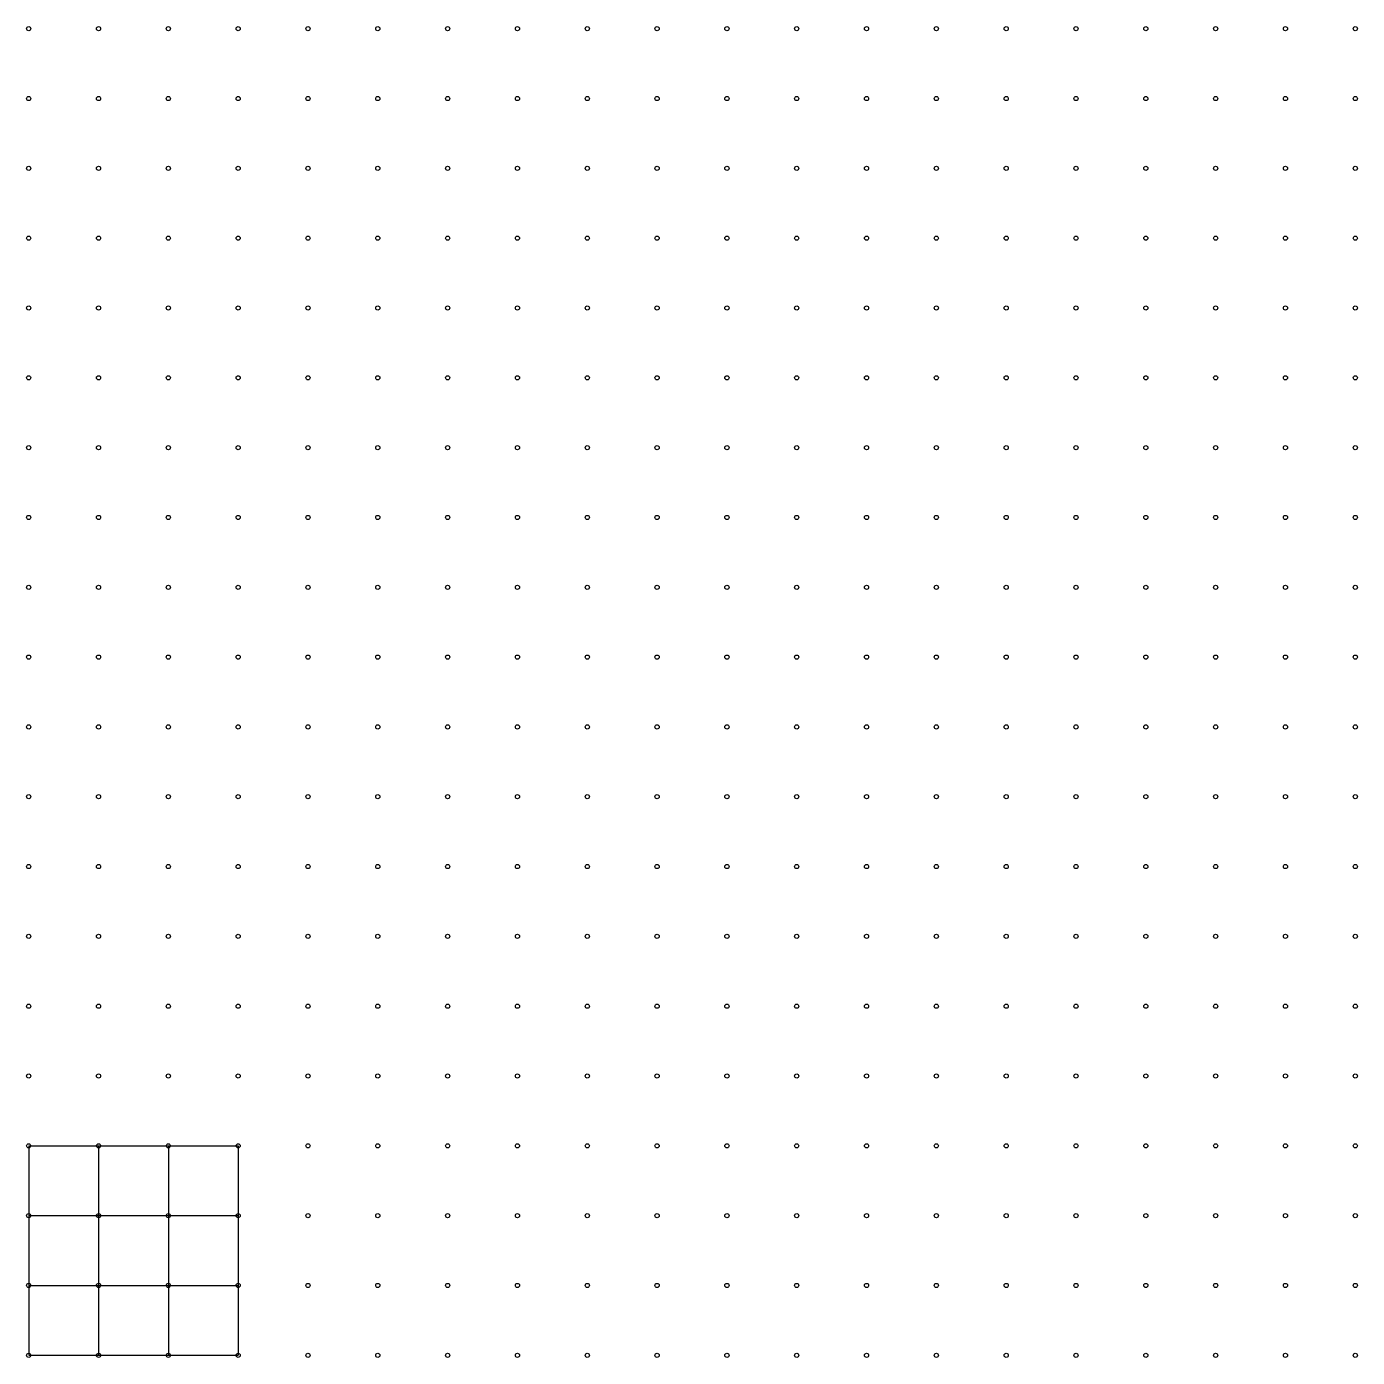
# Model space of a CAD drawing. Header units: millimetres. Extents: x 939 to 21029, y -693 to 9787.
# Drawn here: x 2017 to 2970, y 524 to 1477 of the extents above; entities that cross this region are included whole.
import ezdxf

# ---------------------------------------------------------------- set-up
doc = ezdxf.new("R2010")
doc.units = ezdxf.units.MM
for name, color, linetype, lineweight in [('橘黄色', 30, 'Continuous', 30), ('浅蓝色', 141, 'Continuous', 30), ('灰色', 9, 'Continuous', 30), ('黄色', 41, 'Continuous', 30), ('黑白', 7, 'Continuous', 30)]:
    doc.layers.add(name, color=color, linetype=linetype, lineweight=lineweight)

msp = doc.modelspace()

# ---------------------------------------------------------------- linework, layer by layer
at = {"layer": '橘黄色'}
for p, q in [((2018.46, 675.92), (2018.46, 625.92)), ((2118.46, 675.92), (2118.46, 625.92)), ((2068.46, 625.92), (2068.46, 575.92)), ((2168.46, 625.92), (2168.46, 575.92)), ((2018.46, 575.92), (2018.46, 525.92)), ((2118.46, 575.92), (2118.46, 525.92))]:
    msp.add_line(p, q, dxfattribs=at)
at = {"layer": '浅蓝色'}
for p, q in [((2068.46, 675.92), (2068.46, 625.92)), ((2168.46, 675.92), (2168.46, 625.92)), ((2018.46, 625.92), (2018.46, 575.92)), ((2118.46, 625.92), (2118.46, 575.92)), ((2068.46, 575.92), (2068.46, 525.92)), ((2168.46, 575.92), (2168.46, 525.92))]:
    msp.add_line(p, q, dxfattribs=at)
at = {"layer": '灰色'}
for p, q in [((2068.46, 675.92), (2118.46, 675.92)), ((2018.46, 625.92), (2068.46, 625.92)), ((2118.46, 625.92), (2168.46, 625.92)), ((2068.46, 575.92), (2118.46, 575.92)), ((2018.46, 525.92), (2068.46, 525.92)), ((2118.46, 525.92), (2168.46, 525.92))]:
    msp.add_line(p, q, dxfattribs=at)
at = {"layer": '黄色'}
for p, q in [((2018.46, 675.92), (2068.46, 675.92)), ((2118.46, 675.92), (2168.46, 675.92)), ((2068.46, 625.92), (2118.46, 625.92)), ((2018.46, 575.92), (2068.46, 575.92)), ((2118.46, 575.92), (2168.46, 575.92)), ((2068.46, 525.92), (2118.46, 525.92))]:
    msp.add_line(p, q, dxfattribs=at)
at = {"layer": '黑白'}
for centre in [(2018.46, 1475.92), (2068.46, 1475.92), (2118.46, 1475.92), (2168.46, 1475.92), (2218.46, 1475.92), (2268.46, 1475.92), (2318.46, 1475.92), (2368.46, 1475.92), (2418.46, 1475.92), (2468.46, 1475.92), (2518.46, 1475.92), (2568.46, 1475.92), (2618.46, 1475.92), (2668.46, 1475.92), (2718.46, 1475.92), (2768.46, 1475.92), (2818.46, 1475.92), (2868.46, 1475.92), (2918.46, 1475.92), (2968.46, 1475.92), (2018.46, 1425.92), (2068.46, 1425.92), (2118.46, 1425.92), (2168.46, 1425.92), (2218.46, 1425.92), (2268.46, 1425.92), (2318.46, 1425.92), (2368.46, 1425.92), (2418.46, 1425.92), (2468.46, 1425.92), (2518.46, 1425.92), (2568.46, 1425.92), (2618.46, 1425.92), (2668.46, 1425.92), (2718.46, 1425.92), (2768.46, 1425.92), (2818.46, 1425.92), (2868.46, 1425.92), (2918.46, 1425.92), (2968.46, 1425.92), (2018.46, 1375.92), (2068.46, 1375.92), (2118.46, 1375.92), (2168.46, 1375.92), (2218.46, 1375.92), (2268.46, 1375.92), (2318.46, 1375.92), (2368.46, 1375.92), (2418.46, 1375.92), (2468.46, 1375.92), (2518.46, 1375.92), (2568.46, 1375.92), (2618.46, 1375.92), (2668.46, 1375.92), (2718.46, 1375.92), (2768.46, 1375.92), (2818.46, 1375.92), (2868.46, 1375.92), (2918.46, 1375.92), (2968.46, 1375.92), (2018.46, 1325.92), (2068.46, 1325.92), (2118.46, 1325.92), (2168.46, 1325.92), (2218.46, 1325.92), (2268.46, 1325.92), (2318.46, 1325.92), (2368.46, 1325.92), (2418.46, 1325.92), (2468.46, 1325.92), (2518.46, 1325.92), (2568.46, 1325.92), (2618.46, 1325.92), (2668.46, 1325.92), (2718.46, 1325.92), (2768.46, 1325.92), (2818.46, 1325.92), (2868.46, 1325.92), (2918.46, 1325.92), (2968.46, 1325.92), (2018.46, 1275.92), (2068.46, 1275.92), (2118.46, 1275.92), (2168.46, 1275.92), (2218.46, 1275.92), (2268.46, 1275.92), (2318.46, 1275.92), (2368.46, 1275.92), (2418.46, 1275.92), (2468.46, 1275.92), (2518.46, 1275.92), (2568.46, 1275.92), (2618.46, 1275.92), (2668.46, 1275.92), (2718.46, 1275.92), (2768.46, 1275.92), (2818.46, 1275.92), (2868.46, 1275.92), (2918.46, 1275.92), (2968.46, 1275.92), (2018.46, 1225.92), (2068.46, 1225.92), (2118.46, 1225.92), (2168.46, 1225.92), (2218.46, 1225.92), (2268.46, 1225.92), (2318.46, 1225.92), (2368.46, 1225.92), (2418.46, 1225.92), (2468.46, 1225.92), (2518.46, 1225.92), (2568.46, 1225.92), (2618.46, 1225.92), (2668.46, 1225.92), (2718.46, 1225.92), (2768.46, 1225.92), (2818.46, 1225.92), (2868.46, 1225.92), (2918.46, 1225.92), (2968.46, 1225.92), (2018.46, 1175.92), (2068.46, 1175.92), (2118.46, 1175.92), (2168.46, 1175.92), (2218.46, 1175.92), (2268.46, 1175.92), (2318.46, 1175.92), (2368.46, 1175.92), (2418.46, 1175.92), (2468.46, 1175.92), (2518.46, 1175.92), (2568.46, 1175.92), (2618.46, 1175.92), (2668.46, 1175.92), (2718.46, 1175.92), (2768.46, 1175.92), (2818.46, 1175.92), (2868.46, 1175.92), (2918.46, 1175.92), (2968.46, 1175.92), (2018.46, 1125.92), (2068.46, 1125.92), (2118.46, 1125.92), (2168.46, 1125.92), (2218.46, 1125.92), (2268.46, 1125.92), (2318.46, 1125.92), (2368.46, 1125.92), (2418.46, 1125.92), (2468.46, 1125.92), (2518.46, 1125.92), (2568.46, 1125.92), (2618.46, 1125.92), (2668.46, 1125.92), (2718.46, 1125.92), (2768.46, 1125.92), (2818.46, 1125.92), (2868.46, 1125.92), (2918.46, 1125.92), (2968.46, 1125.92), (2018.46, 1075.92), (2068.46, 1075.92), (2118.46, 1075.92), (2168.46, 1075.92), (2218.46, 1075.92), (2268.46, 1075.92), (2318.46, 1075.92), (2368.46, 1075.92), (2418.46, 1075.92), (2468.46, 1075.92), (2518.46, 1075.92), (2568.46, 1075.92), (2618.46, 1075.92), (2668.46, 1075.92), (2718.46, 1075.92), (2768.46, 1075.92), (2818.46, 1075.92), (2868.46, 1075.92), (2918.46, 1075.92), (2968.46, 1075.92), (2018.46, 1025.92), (2068.46, 1025.92), (2118.46, 1025.92), (2168.46, 1025.92), (2218.46, 1025.92), (2268.46, 1025.92), (2318.46, 1025.92), (2368.46, 1025.92), (2418.46, 1025.92), (2468.46, 1025.92), (2518.46, 1025.92), (2568.46, 1025.92), (2618.46, 1025.92), (2668.46, 1025.92), (2718.46, 1025.92), (2768.46, 1025.92), (2818.46, 1025.92), (2868.46, 1025.92), (2918.46, 1025.92), (2968.46, 1025.92), (2018.46, 975.92), (2068.46, 975.92), (2118.46, 975.92), (2168.46, 975.92), (2218.46, 975.92), (2268.46, 975.92), (2318.46, 975.92), (2368.46, 975.92), (2418.46, 975.92), (2468.46, 975.92), (2518.46, 975.92), (2568.46, 975.92), (2618.46, 975.92), (2668.46, 975.92), (2718.46, 975.92), (2768.46, 975.92), (2818.46, 975.92), (2868.46, 975.92), (2918.46, 975.92), (2968.46, 975.92), (2018.46, 925.92), (2068.46, 925.92), (2118.46, 925.92), (2168.46, 925.92), (2218.46, 925.92), (2268.46, 925.92), (2318.46, 925.92), (2368.46, 925.92), (2418.46, 925.92), (2468.46, 925.92), (2518.46, 925.92), (2568.46, 925.92), (2618.46, 925.92), (2668.46, 925.92), (2718.46, 925.92), (2768.46, 925.92), (2818.46, 925.92), (2868.46, 925.92), (2918.46, 925.92), (2968.46, 925.92), (2018.46, 875.92), (2068.46, 875.92), (2118.46, 875.92), (2168.46, 875.92), (2218.46, 875.92), (2268.46, 875.92), (2318.46, 875.92), (2368.46, 875.92), (2418.46, 875.92), (2468.46, 875.92), (2518.46, 875.92), (2568.46, 875.92), (2618.46, 875.92), (2668.46, 875.92), (2718.46, 875.92), (2768.46, 875.92), (2818.46, 875.92), (2868.46, 875.92), (2918.46, 875.92), (2968.46, 875.92), (2018.46, 825.92), (2068.46, 825.92), (2118.46, 825.92), (2168.46, 825.92), (2218.46, 825.92), (2268.46, 825.92), (2318.46, 825.92), (2368.46, 825.92), (2418.46, 825.92), (2468.46, 825.92), (2518.46, 825.92), (2568.46, 825.92), (2618.46, 825.92), (2668.46, 825.92), (2718.46, 825.92), (2768.46, 825.92), (2818.46, 825.92), (2868.46, 825.92), (2918.46, 825.92), (2968.46, 825.92), (2018.46, 775.92), (2068.46, 775.92), (2118.46, 775.92), (2168.46, 775.92), (2218.46, 775.92), (2268.46, 775.92), (2318.46, 775.92), (2368.46, 775.92), (2418.46, 775.92), (2468.46, 775.92), (2518.46, 775.92), (2568.46, 775.92), (2618.46, 775.92), (2668.46, 775.92), (2718.46, 775.92), (2768.46, 775.92), (2818.46, 775.92), (2868.46, 775.92), (2918.46, 775.92), (2968.46, 775.92), (2018.46, 725.92), (2068.46, 725.92), (2118.46, 725.92), (2168.46, 725.92), (2218.46, 725.92), (2268.46, 725.92), (2318.46, 725.92), (2368.46, 725.92), (2418.46, 725.92), (2468.46, 725.92), (2518.46, 725.92), (2568.46, 725.92), (2618.46, 725.92), (2668.46, 725.92), (2718.46, 725.92), (2768.46, 725.92), (2818.46, 725.92), (2868.46, 725.92), (2918.46, 725.92), (2968.46, 725.92), (2018.46, 675.92), (2068.46, 675.92), (2118.46, 675.92), (2168.46, 675.92), (2218.46, 675.92), (2268.46, 675.92), (2318.46, 675.92), (2368.46, 675.92), (2418.46, 675.92), (2468.46, 675.92), (2518.46, 675.92), (2568.46, 675.92), (2618.46, 675.92), (2668.46, 675.92), (2718.46, 675.92), (2768.46, 675.92), (2818.46, 675.92), (2868.46, 675.92), (2918.46, 675.92), (2968.46, 675.92), (2018.46, 625.92), (2068.46, 625.92), (2118.46, 625.92), (2168.46, 625.92), (2218.46, 625.92), (2268.46, 625.92), (2318.46, 625.92), (2368.46, 625.92), (2418.46, 625.92), (2468.46, 625.92), (2518.46, 625.92), (2568.46, 625.92), (2618.46, 625.92), (2668.46, 625.92), (2718.46, 625.92), (2768.46, 625.92), (2818.46, 625.92), (2868.46, 625.92), (2918.46, 625.92), (2968.46, 625.92), (2018.46, 575.92), (2068.46, 575.92), (2118.46, 575.92), (2168.46, 575.92), (2218.46, 575.92), (2268.46, 575.92), (2318.46, 575.92), (2368.46, 575.92), (2418.46, 575.92), (2468.46, 575.92), (2518.46, 575.92), (2568.46, 575.92), (2618.46, 575.92), (2668.46, 575.92), (2718.46, 575.92), (2768.46, 575.92), (2818.46, 575.92), (2868.46, 575.92), (2918.46, 575.92), (2968.46, 575.92), (2018.46, 525.92), (2068.46, 525.92), (2118.46, 525.92), (2168.46, 525.92), (2218.46, 525.92), (2268.46, 525.92), (2318.46, 525.92), (2368.46, 525.92), (2418.46, 525.92), (2468.46, 525.92), (2518.46, 525.92), (2568.46, 525.92), (2618.46, 525.92), (2668.46, 525.92), (2718.46, 525.92), (2768.46, 525.92), (2818.46, 525.92), (2868.46, 525.92), (2918.46, 525.92), (2968.46, 525.92)]:
    msp.add_circle(centre, 1.5, dxfattribs=at)

doc.saveas('drawing.dxf')
